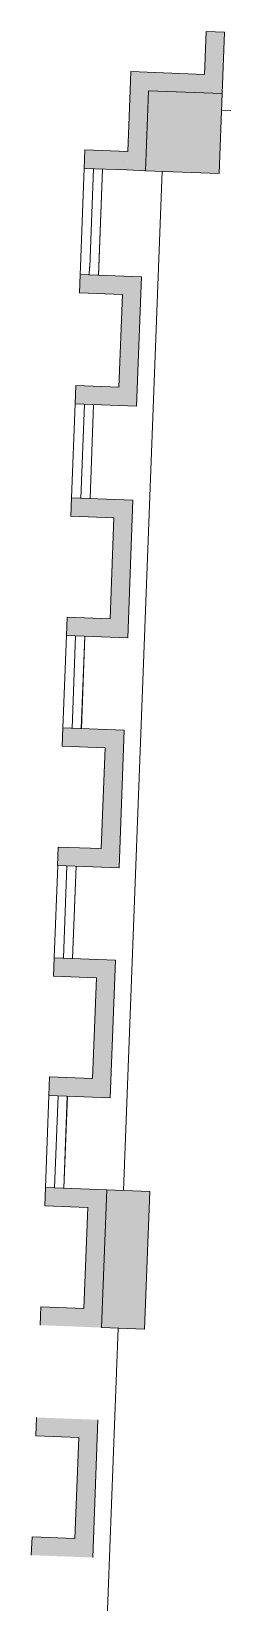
# Model space of a CAD drawing. Header units: millimetres. Extents: x 16798 to 83705, y -4660 to 56847.
# Drawn here: x 54240 to 55797, y 41609 to 54379 of the extents above; entities that cross this region are included whole.
import ezdxf

# ---------------------------------------------------------------- set-up
doc = ezdxf.new("R2010")
doc.units = ezdxf.units.MM
doc.header["$MEASUREMENT"] = 0
for name, color, linetype, lineweight in [('A-GLAZ-CURT', 52, 'Continuous', 13), ('A-WALL-PATT', 111, 'Continuous', 13), ('I-WALL', 2, 'Continuous', 13), ('S-COLS', 52, 'Continuous', 13)]:
    doc.layers.add(name, color=color, linetype=linetype, lineweight=lineweight)

# ---------------------------------------------------------------- blocks, each defined once
blk = doc.blocks.new('Hilton_Facade Panel - Hilton_Facade Panel-V2-GA PLAN - LEVEL 11')
at = {"layer": 'A-GLAZ-CURT', "lineweight": -2}
blk.add_hatch(color=0, dxfattribs=at).paths.add_polyline_path([(-560, -350), (-560, -257), (-560, 150), (-410, 150), (-410, -200), (410, -200), (410, 150), (560, 150), (560, -350)])
at = {"layer": 'A-GLAZ-CURT', "color": 0, "lineweight": -2}
for p, q in [((-410, 150), (-560, 150)), ((-410, -200), (-410, 150)), ((560, 150), (410, 150)), ((410, 150), (410, -200)), ((410, -200), (-410, -200)), ((-560, -350), (560, -350))]:
    blk.add_line(p, q, dxfattribs=at)
blk = doc.blocks.new('Hilton_Facade Panel - Hilton_Facade Panel-V3-GA PLAN - LEVEL 11')
at = {"layer": 'A-GLAZ-CURT', "lineweight": -2}
blk.add_hatch(color=0, dxfattribs=at).paths.add_polyline_path([(-560, -350), (-560, 150), (-410, 150), (-410, -200), (410, -200), (410, 150), (560, 150), (560, -350)])
at = {"layer": 'A-GLAZ-CURT', "color": 0, "lineweight": -2}
for p, q in [((-410, 150), (-560, 150)), ((-410, -200), (-410, 150)), ((560, 150), (410, 150)), ((410, 150), (410, -200)), ((560, -350), (560, 150)), ((410, -200), (-410, -200)), ((-560, -350), (560, -350))]:
    blk.add_line(p, q, dxfattribs=at)
blk = doc.blocks.new('Hilton_Window_Facade Panel - Hilton_Window_Facade Panel-1975146-GA PLAN - LEVEL 11')
at = {"layer": 'A-GLAZ-CURT', "color": 0, "lineweight": -2}
for p, q in [((-375, 150), (375, 150)), ((-375, 75), (375, 75)), ((-375, 0), (375, 0))]:
    blk.add_line(p, q, dxfattribs=at)
blk = doc.blocks.new('Hilton_Facade Panel - Hilton_Facade Panel-V4-GA PLAN - LEVEL 11')
at = {"layer": 'A-GLAZ-CURT', "lineweight": -2}
blk.add_hatch(color=0, dxfattribs=at).paths.add_polyline_path([(-560, -350), (-560, 75), (-560, 150), (-410, 150), (-410, -200), (410, -200), (410, 150), (560, 150), (560, -350)])
at = {"layer": 'A-GLAZ-CURT', "color": 0, "lineweight": -2}
for p, q in [((-410, 150), (-560, 150)), ((-560, 150), (-560, -350)), ((-410, -200), (-410, 150)), ((560, 150), (410, 150)), ((410, 150), (410, -200)), ((560, -350), (560, 150)), ((410, -200), (-410, -200)), ((-560, -350), (560, -350))]:
    blk.add_line(p, q, dxfattribs=at)
blk = doc.blocks.new('Hilton_Window_Facade Panel - Hilton_Window_Facade Panel-1975162-GA PLAN - LEVEL 11')
at = {"layer": 'A-GLAZ-CURT', "color": 0, "lineweight": -2}
for p, q in [((-382, 150), (382, 150)), ((-382, 75), (382, 75)), ((-382, 0), (382, 0))]:
    blk.add_line(p, q, dxfattribs=at)
blk = doc.blocks.new('Hilton_Window_Facade Panel - Hilton_Window_Facade Panel-1975163-GA PLAN - LEVEL 11')
at = {"layer": 'A-GLAZ-CURT', "color": 0, "lineweight": -2}
for p, q in [((-400, 150), (400, 150)), ((-400, 75), (400, 75)), ((-400, 0), (400, 0))]:
    blk.add_line(p, q, dxfattribs=at)
blk = doc.blocks.new('Hilton_Window_Facade Panel - Hilton_Window_Facade Panel-1975173-GA PLAN - LEVEL 11')
at = {"layer": 'A-GLAZ-CURT', "color": 0, "lineweight": -2}
for p, q in [((-32, 150), (32, 150)), ((-32, 75), (32, 75)), ((-32, 0), (32, 0))]:
    blk.add_line(p, q, dxfattribs=at)
blk = doc.blocks.new('Hilton_Facade Panel - Hilton_Facade Panel-1975186-GA PLAN - LEVEL 11')
at = {"layer": 'A-GLAZ-CURT', "lineweight": -2}
blk.add_hatch(color=0, dxfattribs=at).paths.add_polyline_path([(-526, -350), (-526, -200), (-526, 150), (-376, 150), (-376, -200), (376, -200), (376, 150), (526, 150), (526, -350)])
at = {"layer": 'A-GLAZ-CURT', "color": 0, "lineweight": -2}
for p, q in [((-376, 150), (-526, 150)), ((-526, 150), (-526, -350)), ((-376, -200), (-376, 150)), ((526, 150), (376, 150)), ((376, 150), (376, -200)), ((526, -350), (526, 150)), ((376, -200), (-376, -200)), ((-526, -350), (526, -350))]:
    blk.add_line(p, q, dxfattribs=at)

msp = doc.modelspace()

# ---------------------------------------------------------------- hatches: boundary and pattern name
at = {"layer": 'A-WALL-PATT', "lineweight": 0}
for points in [[(55793, 53874), (55643, 53879), (55649, 54029), (55662, 54379), (55812, 54373)], [(55643, 53879), (55044, 53902), (55050, 54052), (55649, 54029)], [(55170, 53247), (55020, 53253), (55044, 53902), (55194, 53896)], [(55020, 53253), (54820, 53260), (54670, 53266), (54676, 53416), (55025, 53403)]]:
    msp.add_hatch(color=2, dxfattribs=at).paths.add_polyline_path(points)
at = {"layer": 'S-COLS', "lineweight": 0}
for points in [[(55769, 53224), (55170, 53247), (55179, 53501), (55194, 53896), (55793, 53874)], [(55161, 43830), (54811, 43844), (54854, 44963), (55204, 44950)]]:
    msp.add_hatch(color=2, dxfattribs=at).paths.add_polyline_path(points)

# ---------------------------------------------------------------- linework, layer by layer
at = {"layer": 'I-WALL', "color": 2, "lineweight": 0}
for p, q in [((55662, 54379), (55649, 54029)), ((55812, 54373), (55662, 54379)), ((55793, 53874), (55812, 54373)), ((55050, 54052), (55044, 53902)), ((55649, 54029), (55050, 54052)), ((55044, 53902), (55025, 53403)), ((55170, 53247), (55194, 53896)), ((55194, 53896), (55643, 53879)), ((55643, 53879), (55793, 53874)), ((62101, 53498), (55789, 53739)), ((54676, 53416), (54670, 53266)), ((55025, 53403), (54676, 53416)), ((54670, 53266), (55020, 53253)), ((54787, 52397), (54820, 53260)), ((55020, 53253), (55170, 53247)), ((55305, 53242), (54989, 44958)), ((54718, 50582), (54747, 51346)), ((54647, 48714), (54675, 49463)), ((54575, 46845), (54604, 47594)), ((54504, 44976), (54533, 45726)), ((54946, 43839), (54630, 35539))]:
    msp.add_line(p, q, dxfattribs=at)
at = {"layer": 'S-COLS', "color": 2, "lineweight": 0}
for p, q in [((55194, 53896), (55170, 53247)), ((55794, 53874), (55194, 53896)), ((55769, 53224), (55794, 53874)), ((55170, 53247), (55769, 53224)), ((54854, 44963), (54811, 43844)), ((55204, 44950), (54854, 44963)), ((55161, 43830), (55204, 44950)), ((54811, 43844), (55161, 43830))]:
    msp.add_line(p, q, dxfattribs=at)

# ---------------------------------------------------------------- block references
at = {"layer": 'A-GLAZ-CURT', "color": 2, "lineweight": 0, "rotation": 87.81652505426085}
for name, p in [('Hilton_Window_Facade Panel - Hilton_Window_Facade Panel-1975163-GA PLAN - LEVEL 11', (54805, 52861)), ('Hilton_Facade Panel - Hilton_Facade Panel-1975186-GA PLAN - LEVEL 11', (54767, 51872)), ('Hilton_Window_Facade Panel - Hilton_Window_Facade Panel-1975173-GA PLAN - LEVEL 11', (54788, 52429)), ('Hilton_Window_Facade Panel - Hilton_Window_Facade Panel-1975162-GA PLAN - LEVEL 11', (54732, 50964)), ('Hilton_Facade Panel - Hilton_Facade Panel-V4-GA PLAN - LEVEL 11', (54696, 50023)), ('Hilton_Window_Facade Panel - Hilton_Window_Facade Panel-1975146-GA PLAN - LEVEL 11', (54661, 49088)), ('Hilton_Facade Panel - Hilton_Facade Panel-V4-GA PLAN - LEVEL 11', (54625, 48154)), ('Hilton_Window_Facade Panel - Hilton_Window_Facade Panel-1975146-GA PLAN - LEVEL 11', (54590, 47220)), ('Hilton_Facade Panel - Hilton_Facade Panel-V4-GA PLAN - LEVEL 11', (54554, 46285)), ('Hilton_Window_Facade Panel - Hilton_Window_Facade Panel-1975146-GA PLAN - LEVEL 11', (54518, 45351)), ('Hilton_Facade Panel - Hilton_Facade Panel-V3-GA PLAN - LEVEL 11', (54483, 44417)), ('Hilton_Facade Panel - Hilton_Facade Panel-V2-GA PLAN - LEVEL 11', (54411, 42548))]:
    msp.add_blockref(name, p, dxfattribs=at)

doc.saveas('drawing.dxf')
